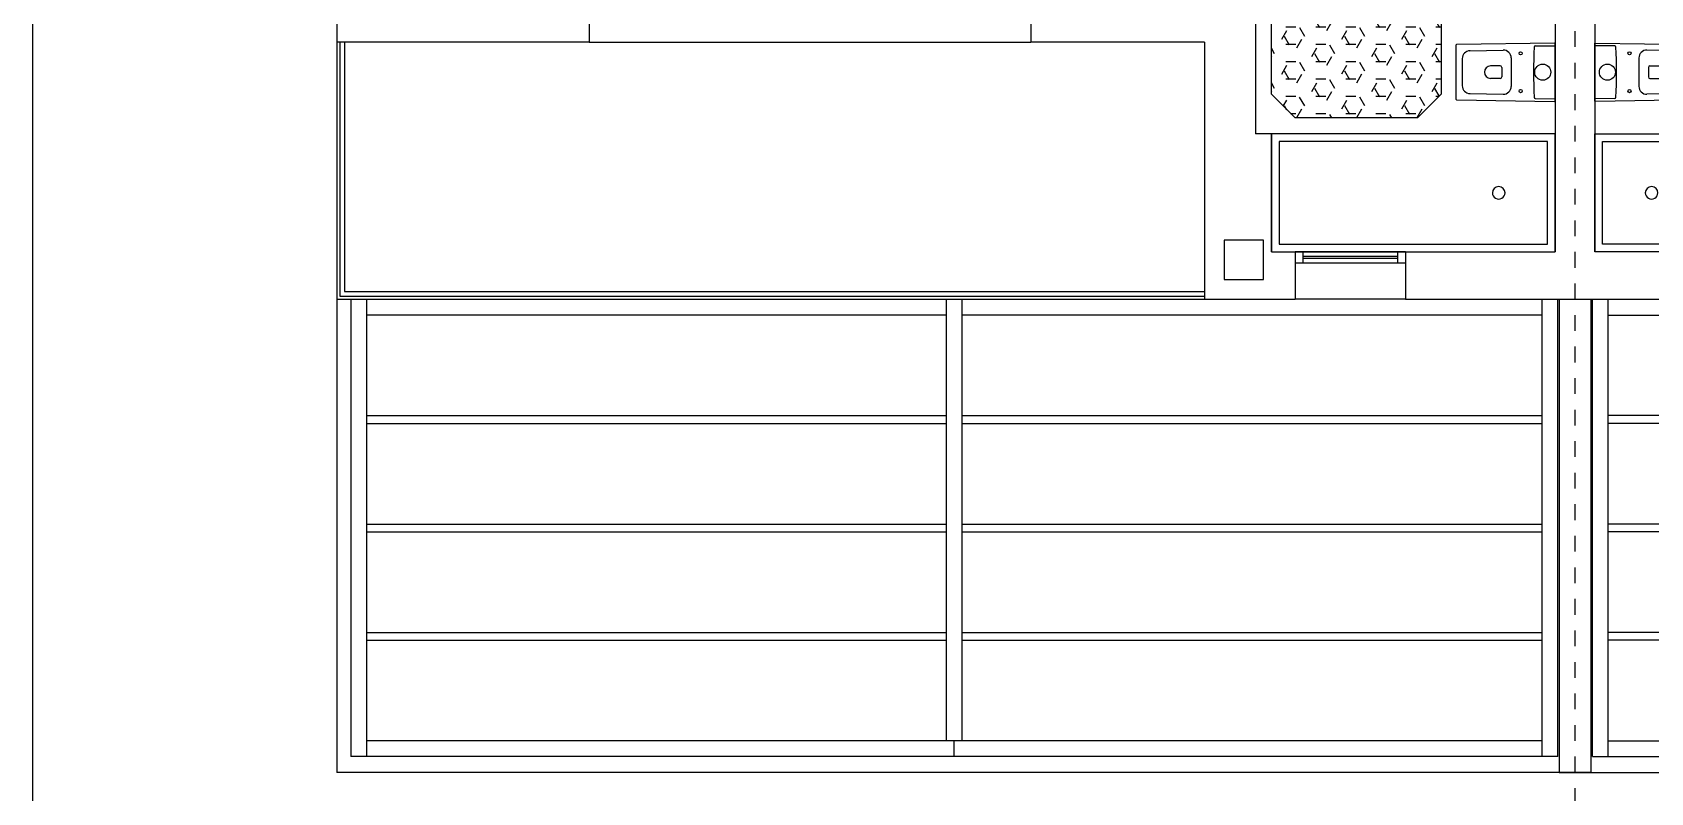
# Model space of a CAD drawing. Header units: millimetres. Extents: x 441156 to 441876, y 4514765 to 4515211.
# Drawn here: x 441605.22 to 441615.48, y 4515141.12 to 4515145.94 of the extents above; entities that cross this region are included whole.
import ezdxf

# ---------------------------------------------------------------- set-up
doc = ezdxf.new("R2010")
doc.units = ezdxf.units.MM
doc.linetypes.add('CONTINUA', pattern=[0])
doc.linetypes.add('RAYITAS', pattern=[0.375, 0.25, -0.125])
doc.layers.add('01_cartela', color=6, linetype='Continuous', plot=False)
for name, color, linetype in [('01_mono PRIMERA', 2, 'Continuous'), ('01_proyección', 4, 'RAYITAS'), ('01_sanitarios', 250, 'Continuous'), ('SOMBRAS2', 250, 'Continuous')]:
    doc.layers.add(name, color=color, linetype=linetype)

# ---------------------------------------------------------------- blocks, each defined once
blk = doc.blocks.new('A$C065C7C63')
at = {"layer": '01_mono PRIMERA', "color": 254}
for p, q in [((2.007, 7.405, 0), (2.007, 4.63, 0)), ((3.607, 4.93, 0), (3.607, 4.63, 0)), ((6.407, 4.93, 0), (6.407, 4.63, 0)), ((7.832, 4.93, 0), (7.832, 4.05, 0)), ((9.732, 4.83, 0), (9.732, 3.3, 0)), ((9.982, 4.83, 0), (9.982, 3.3, 0)), ((3.607, 4.63, 0), (2.007, 4.63, 0)), ((2.007, 4.63, 0), (2.007, 3, 0)), ((2.027, 4.63, 0), (2.027, 3.02, 0)), ((2.057, 4.63, 0), (2.057, 3.05, 0)), ((3.607, 4.63, 0), (6.407, 4.63, 0)), ((7.507, 4.63, 0), (6.407, 4.63, 0)), ((7.507, 4.63, 0), (7.507, 3, 0)), ((9.142, 4.526, 0), (9.142, 4.354, 0)), ((9.191, 4.576, 0), (9.401, 4.58, 0)), ((9.452, 4.53, 0), (9.452, 4.35, 0)), ((9.605, 4.606, 0), (9.732, 4.608, 0)), ((10.109, 4.606, 0), (9.982, 4.608, 0)), ((10.262, 4.53, 0), (10.262, 4.35, 0)), ((10.523, 4.576, 0), (10.313, 4.58, 0)), ((9.382, 4.48, 0), (9.322, 4.48, 0)), ((9.392, 4.47, 0), (9.392, 4.41, 0)), ((10.322, 4.47, 0), (10.322, 4.41, 0)), ((10.332, 4.48, 0), (10.392, 4.48, 0)), ((9.382, 4.4, 0), (9.322, 4.4, 0)), ((10.332, 4.4, 0), (10.392, 4.4, 0)), ((9.191, 4.304, 0), (9.401, 4.3, 0)), ((9.605, 4.274, 0), (9.732, 4.272, 0)), ((10.109, 4.274, 0), (9.982, 4.272, 0)), ((10.523, 4.304, 0), (10.313, 4.3, 0)), ((7.932, 3.3, 0), (8.082, 3.3, 0)), ((8.782, 3.3, 0), (8.082, 3.3, 0)), ((8.082, 3.3, 0), (8.082, 3, 0)), ((8.132, 3.3, 0), (8.132, 3.23, 0)), ((8.732, 3.3, 0), (8.732, 3.23, 0)), ((8.782, 3.3, 0), (9.732, 3.3, 0)), ((8.782, 3.3, 0), (8.782, 3, 0)), ((10.932, 3.3, 0), (9.982, 3.3, 0)), ((8.782, 3.23, 0), (8.082, 3.23, 0)), ((8.732, 3.272, 0), (8.132, 3.272, 0)), ((8.732, 3.258, 0), (8.132, 3.258, 0)), ((2.007, 3, 0), (7.507, 3, 0)), ((2.007, 3, 0), (2.007, 0, 0)), ((2.027, 3.02, 0), (7.507, 3.02, 0)), ((2.057, 3.05, 0), (7.507, 3.05, 0)), ((2.097, 3, 0), (2.097, 0.1, 0)), ((2.197, 0.1, 0), (2.197, 3, 0)), ((5.872, 0.2), (5.872, 3)), ((5.972, 0.2), (5.972, 3)), ((7.507, 3, 0), (8.082, 3, 0)), ((8.782, 3, 0), (8.082, 3, 0)), ((8.782, 3, 0), (10.932, 3, 0)), ((9.648, 0.1, 0), (9.648, 3, 0)), ((9.748, 0.1, 0), (9.748, 3, 0)), ((9.757, 3, 0), (9.757, 0, 0)), ((9.757, 3, 0), (9.757, 0, 0)), ((9.957, 3, 0), (9.957, 0, 0)), ((9.957, 3, 0), (9.957, 0, 0)), ((9.967, 0.1, 0), (9.967, 3, 0)), ((10.067, 0.1, 0), (10.067, 3, 0)), ((5.872, 2.9), (2.197, 2.9, 0)), ((9.648, 2.9, 0), (5.972, 2.9)), ((10.067, 2.9, 0), (13.742, 2.9)), ((2.197, 2.263, 0), (5.872, 2.263)), ((5.972, 2.263), (9.648, 2.263, 0)), ((13.742, 2.263), (10.067, 2.263, 0)), ((2.197, 2.213, 0), (5.872, 2.213)), ((5.972, 2.213), (9.648, 2.213, 0)), ((13.742, 2.213), (10.067, 2.213, 0)), ((2.197, 1.575, 0), (5.872, 1.575)), ((5.972, 1.575), (9.648, 1.575, 0)), ((13.742, 1.575), (10.067, 1.575, 0)), ((2.197, 1.525, 0), (5.872, 1.525)), ((5.972, 1.525), (9.648, 1.525, 0)), ((13.742, 1.525), (10.067, 1.525, 0)), ((2.197, 0.888, 0), (5.872, 0.888)), ((2.197, 0.838, 0), (5.872, 0.838)), ((5.972, 0.888), (9.648, 0.888, 0)), ((5.972, 0.838), (9.648, 0.838, 0)), ((13.742, 0.888), (10.067, 0.888, 0)), ((13.742, 0.838), (10.067, 0.838, 0)), ((9.648, 0.2, 0), (2.197, 0.2, 0)), ((5.922, 0.1), (5.922, 0.2)), ((5.922, 0.1), (5.922, 0.2)), ((10.067, 0.2, 0), (17.517, 0.2, 0)), ((9.757, 0, 0), (2.007, 0, 0)), ((9.748, 0.1, 0), (2.097, 0.1, 0)), ((9.957, 0, 0), (9.757, 0, 0)), ((9.757, 0, 0), (9.957, 0, 0)), ((9.957, 0, 0), (17.707, 0, 0)), ((9.967, 0.1, 0), (17.617, 0.1, 0))]:
    blk.add_line(p, q, dxfattribs=at)
at = {"layer": '01_mono PRIMERA', "color": 254, "elevation": 0, "flags": 128}
for points in [[(9.732, 4.621, 0.414214), (9.728, 4.625), (9.727, 4.625), (9.107, 4.615, 0.436396), (9.102, 4.611), (9.102, 4.269, 0.436396), (9.107, 4.265), (9.727, 4.255), (9.728, 4.255, 0.414214), (9.732, 4.259)], [(9.982, 4.621, -0.414214), (9.986, 4.625), (9.987, 4.625), (10.608, 4.615, -0.436396), (10.612, 4.611), (10.612, 4.269, -0.436396), (10.608, 4.265), (9.987, 4.255), (9.986, 4.255, -0.414214), (9.982, 4.259)]]:
    blk.add_lwpolyline(points, format="xyb", close=True, dxfattribs=at)
at = {"layer": '01_mono PRIMERA', "color": 254}
blk.add_lwpolyline([(7.932, 3.3), (7.932, 4.05), (7.832, 4.05)], dxfattribs=at)
at = {"layer": '01_mono PRIMERA', "color": 254, "elevation": 0}
for points in [[(9.732, 4.05), (7.932, 4.05), (7.932, 3.3), (9.732, 3.3)], [(9.982, 4.05), (11.782, 4.05), (11.782, 3.3), (9.982, 3.3)], [(9.682, 4), (7.982, 4), (7.982, 3.35), (9.682, 3.35)], [(10.032, 4), (11.732, 4), (11.732, 3.35), (10.032, 3.35)]]:
    blk.add_lwpolyline(points, close=True, dxfattribs=at)
at = {"layer": '01_mono PRIMERA', "color": 254}
blk.add_lwpolyline([(7.632, 3.125), (7.882, 3.125), (7.882, 3.375), (7.632, 3.375), (7.632, 3.125)], close=True, dxfattribs=at)
for centre, radius in [((9.512, 4.56, 0), 0.01), ((10.202, 4.56, 0), 0.01), ((9.652, 4.44, 0), 0.051), ((10.062, 4.44, 0), 0.051), ((9.512, 4.32, 0), 0.01), ((10.202, 4.32, 0), 0.01)]:
    blk.add_circle(centre, radius, dxfattribs=at)
for centre, radius, start, end in [((9.192, 4.526, 0), 0.05, 90.924, 180), ((9.402, 4.53, 0), 0.05, 360, 90.924), ((12.576, 4.44, 0), 2.982, 176.9359, 183.0641), ((9.605, 4.599, 0), 0.007, 90.924, 176.9359), ((10.109, 4.599, 0), 0.007, 3.0641, 89.076), ((7.138, 4.44, 0), 2.982, 356.9359, 3.0641), ((10.312, 4.53, 0), 0.05, 89.076, 180), ((9.322, 4.44, 0), 0.04, 90, 270), ((9.382, 4.47, 0), 0.01, 360, 90), ((10.332, 4.47, 0), 0.01, 90, 180), ((9.192, 4.354, 0), 0.05, 180, 269.076), ((9.382, 4.41, 0), 0.01, 270, 360), ((9.402, 4.35, 0), 0.05, 269.076, 360), ((10.312, 4.35, 0), 0.05, 180, 270.924), ((10.332, 4.41, 0), 0.01, 180, 270), ((9.605, 4.281, 0), 0.007, 183.0641, 269.076), ((10.109, 4.281, 0), 0.007, 270.924, 356.9359), ((9.373, 3.675, 0), 0.04, 0.0137, 180.0137), ((10.342, 3.675, 0), 0.04, 359.9863, 179.9863), ((9.373, 3.675, 0), 0.04, 180.0137, 0.0137), ((10.342, 3.675, 0), 0.04, 179.9863, 359.9863)]:
    blk.add_arc(centre, radius, start, end, dxfattribs=at)

msp = doc.modelspace()

# ---------------------------------------------------------------- hatches: boundary and pattern name
at = {"layer": '01_sanitarios', "linetype": 'CONTINUA'}
h = msp.add_hatch(dxfattribs=at)
h.set_pattern_fill('HEX', color=254, scale=0.02, style=0)
h.set_pattern_definition([(0, (34.55036, 0), (0, 0.1099852), [0.0635, -0.127]), (120, (34.55036, 0), (-0.0952499772403, -0.0549926), [0.0635, -0.127]), (60, (34.61386, 0), (-0.0952499772403, 0.0549926), [0.0635, -0.127])])
h.paths.add_polyline_path([(441614.15409768, 4515148.60250872), (441614.00409768, 4515148.75250872), (441611.89906491, 4515148.75250872), (441611.79786607, 4515148.85250872), (441611.79786607, 4515149.03417058), (441611.69786607, 4515149.03417058), (441611.69786607, 4515148.81073789), (441612.54108434, 4515147.97750872), (441613.02909768, 4515147.97750872), (441613.07909768, 4515147.92750872), (441613.07909768, 4515145.54750872), (441613.22909768, 4515145.39750872), (441614.00409768, 4515145.39750872), (441614.15409768, 4515145.54750872)])
h.paths.add_polyline_path([(441612.31756991, 4515148.32702997), (441612.31756991, 4515148.52120778), (441613.83851197, 4515148.52120778), (441613.83851197, 4515148.32702997)], flags=16)
h.paths.add_polyline_path([(441612.32178316, 4515148.33755984), (441613.83396242, 4515148.33755984), (441613.83396242, 4515148.53529607), (441612.32178316, 4515148.53529607)], flags=24)

# ---------------------------------------------------------------- linework, layer by layer
at = {"layer": '01_cartela', "color": 3}
msp.add_lwpolyline([(441605.22437507, 4515155.34750872), (441605.22437507, 4515133.8124847), (441635.86236314, 4515133.8124847), (441635.86236314, 4515155.34750872)], close=True, dxfattribs=at)
at = {"layer": '01_proyección', "color": 10, "ltscale": 0.25}
msp.add_line((441615.00409786, 4515140.24750872, -0.00000051), (441615.00409786, 4515155.34750872), dxfattribs=at)
at = {"layer": 'SOMBRAS2', "color": 170}
for p, q in [((441614.15409768, 4515148.60250872, 0.00000032), (441614.15409768, 4515145.54750872, 0.00000032)), ((441613.07909768, 4515145.54750872, 0.00000032), (441613.07909768, 4515147.92750872, 0.00000032)), ((441613.07909768, 4515145.54750872, 0.00000032), (441613.22909768, 4515145.39750872, 0.00000032)), ((441614.00409768, 4515145.39750872, 0.00000032), (441614.15409768, 4515145.54750872, 0.00000032)), ((441614.00409768, 4515145.39750872, 0.00000032), (441613.22909768, 4515145.39750872, 0.00000032))]:
    msp.add_line(p, q, dxfattribs=at)

# ---------------------------------------------------------------- block references
at = {"layer": '01_mono PRIMERA'}
msp.add_blockref('A$C065C7C63', (441605.14687854, 4515141.24750844, 0.00000085), dxfattribs=at)

doc.saveas('drawing.dxf')
